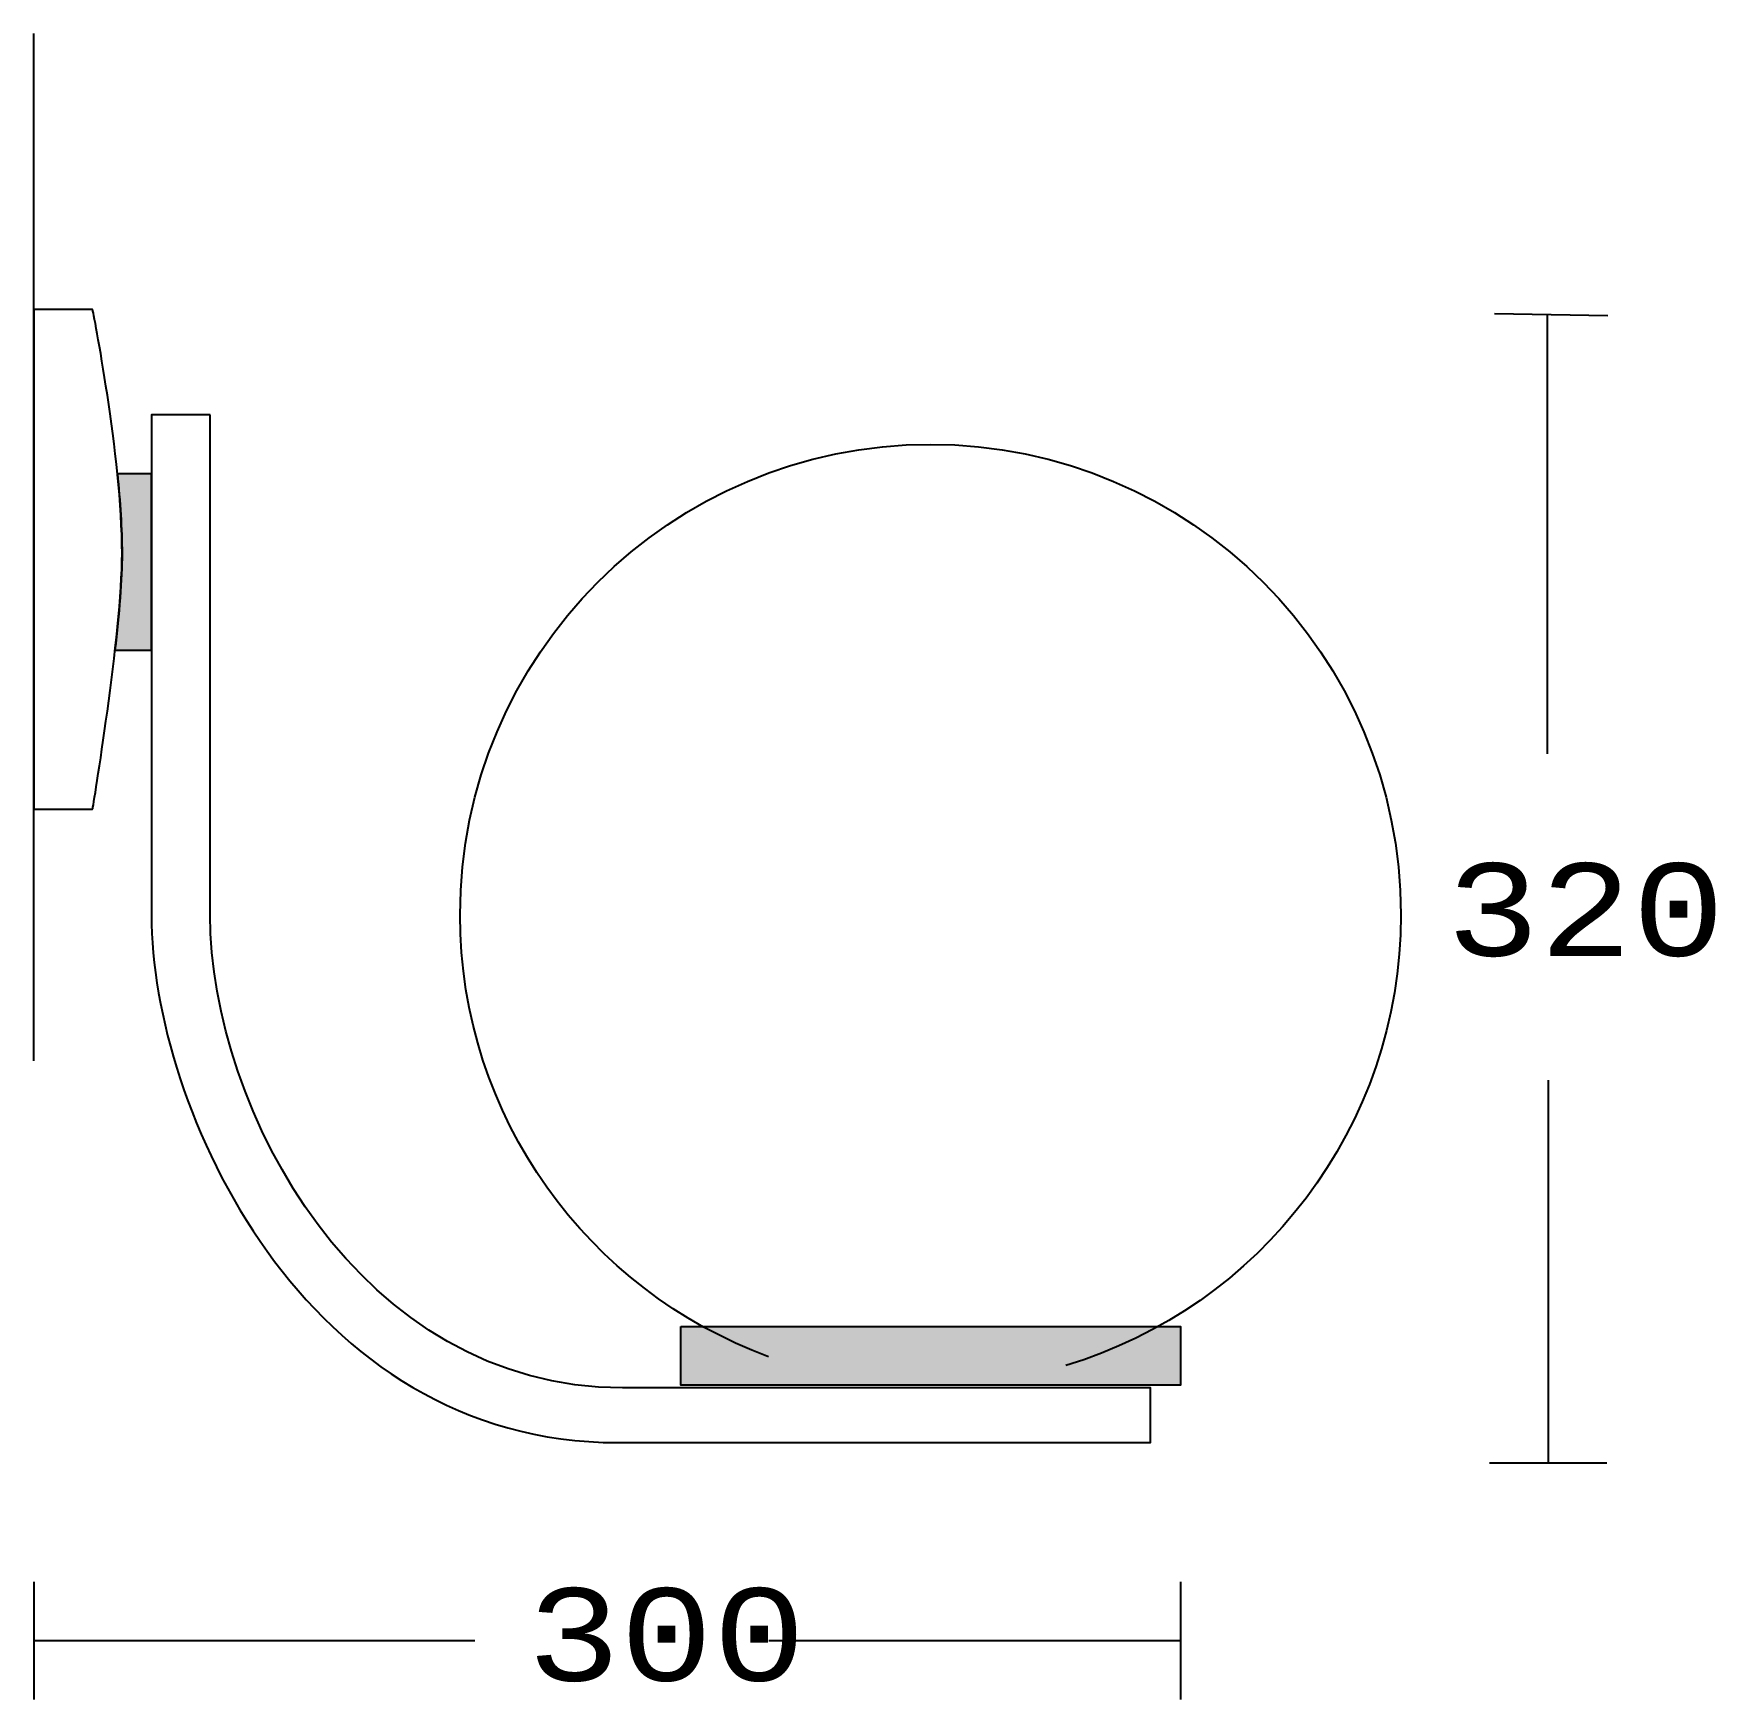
# Model space of a CAD drawing. Extents: x 24 to 159, y 5 to 139.
import ezdxf

# ---------------------------------------------------------------- set-up
doc = ezdxf.new("R2010")
doc.units = 0
doc.layers.add('LIVELLO_1', color=160, linetype='Continuous')
doc.styles.add('STD', font='txt')

# ---------------------------------------------------------------- blocks, each defined once
blk = doc.blocks.new('AI9-BLK1')
at = {"layer": 'LIVELLO_1'}
h = blk.add_hatch(color=255, dxfattribs=at)
h.dxf.hatch_style = 2
edge = h.paths.add_edge_path()
edge.add_spline(control_points=[(-47.38, 32.17), (-47.38, 32.17), (-44.63, 32.17), (-44.63, 32.17), (-44.63, 32.17), (-44.63, 17.94), (-44.63, 17.94), (-44.63, 17.94), (-47.57, 17.94), (-47.57, 17.94), (-47.24, 20.86), (-47, 23.7), (-47, 25.73), (-47, 27.71), (-47.15, 29.94), (-47.38, 32.17)], knot_values=[0, 0, 0, 0, 1, 1, 1, 2, 2, 2, 3, 3, 3, 4, 4, 4, 5, 5, 5, 5], degree=3, periodic=0)
h = blk.add_hatch(color=255, dxfattribs=at)
h.dxf.hatch_style = 2
h.paths.add_polyline_path([(-1.95, -36.59), (38.35, -36.59), (38.35, -41.33), (-1.95, -41.33)])
at = {"layer": 'LIVELLO_1', "color": 7}
for p, q in [((-54.13, 67.66), (-54.13, -15.18)), ((63.68, 45.1), (72.83, 44.93)), ((67.93, 44.93), (67.93, 9.58)), ((68.01, -16.72), (68.01, -47.59)), ((63.27, -47.59), (72.75, -47.59)), ((-54.11, -57.18), (-54.11, -66.67)), ((38.35, -57.18), (38.35, -66.67)), ((-54.11, -61.92), (-18.55, -61.92)), ((5.16, -61.92), (38.35, -61.92))]:
    blk.add_line(p, q, dxfattribs=at)
blk.add_lwpolyline([(-1.95, -36.59), (38.35, -36.59), (38.35, -41.33), (-1.95, -41.33)], close=True, dxfattribs=at)
for points, knots in [([(-54.11, 45.42), (-54.11, 45.42), (-49.37, 45.42), (-49.37, 45.42), (-49.37, 45.42), (-47, 33.57), (-47, 25.73), (-47, 19.35), (-49.37, 5.12), (-49.37, 5.12), (-49.37, 5.12), (-54.11, 5.12), (-54.11, 5.12), (-54.11, 5.12), (-54.11, 45.42), (-54.11, 45.42)], [0, 0, 0, 0, 1, 1, 1, 2, 2, 2, 3, 3, 3, 4, 4, 4, 5, 5, 5, 5]), ([(-39.89, 36.91), (-39.89, 36.91), (-39.89, -3.4), (-39.89, -3.4), (-39.89, -19.17), (-27.78, -41.55), (-6.63, -41.55), (-6.63, -41.55), (35.93, -41.55), (35.93, -41.55), (35.93, -41.55), (35.93, -45.96), (35.93, -45.96), (35.93, -45.96), (-7.03, -45.96), (-7.03, -45.96), (-32.28, -45.96), (-44.63, -19.01), (-44.63, -3.4), (-44.63, -3.4), (-44.63, 36.91), (-44.63, 36.91), (-44.63, 36.91), (-39.89, 36.91), (-39.89, 36.91)], [0, 0, 0, 0, 1, 1, 1, 2, 2, 2, 3, 3, 3, 4, 4, 4, 5, 5, 5, 6, 6, 6, 7, 7, 7, 8, 8, 8, 8]), ([(5.14, -39.03), (-9.38, -33.7), (-19.74, -19.76), (-19.74, -3.4), (-19.74, 17.55), (-2.75, 34.54), (18.2, 34.54), (39.15, 34.54), (56.13, 17.55), (56.13, -3.4), (56.13, -20.55), (44.75, -35.05), (29.12, -39.74)], [0, 0, 0, 0, 1, 1, 1, 2, 2, 2, 3, 3, 3, 4, 4, 4, 4]), ([(-47.38, 32.17), (-47.38, 32.17), (-44.63, 32.17), (-44.63, 32.17), (-44.63, 32.17), (-44.63, 17.94), (-44.63, 17.94), (-44.63, 17.94), (-47.57, 17.94), (-47.57, 17.94), (-47.24, 20.86), (-47, 23.7), (-47, 25.73), (-47, 27.71), (-47.15, 29.94), (-47.38, 32.17)], [0, 0, 0, 0, 1, 1, 1, 2, 2, 2, 3, 3, 3, 4, 4, 4, 5, 5, 5, 5])]:
    blk.add_open_spline(points, degree=3, knots=knots, dxfattribs=at)
at = {"layer": 'LIVELLO_1', "color": 7, "char_height": 7.468, "attachment_point": 1, "style": 'STD'}
for s, insert in [('\\fCourier|b0|i0;\\H7.4680;\\C7;320', (59.81, 0.76)), ('\\fCourier|b0|i0;\\H7.4680;\\C7;300', (-14.32, -57.7))]:
    blk.add_mtext(s, dxfattribs=dict(at, insert=insert))

msp = doc.modelspace()

# ---------------------------------------------------------------- block references
at = {"layer": 'LIVELLO_1', "color": 7}
msp.add_blockref('AI9-BLK1', (77.86579, 71.747731), dxfattribs=at)

doc.saveas('drawing.dxf')
